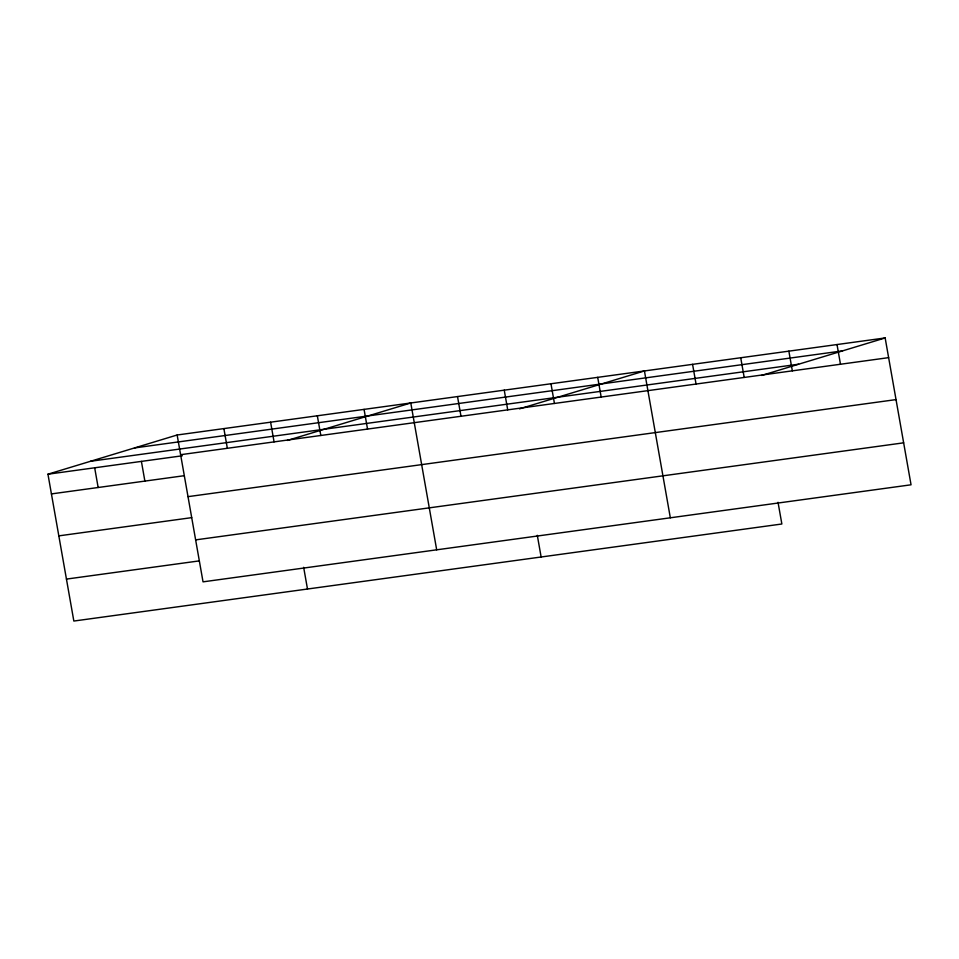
<?xml version="1.0" encoding="UTF-8"?>
<svg xmlns="http://www.w3.org/2000/svg" width="959" height="959" viewBox="0 0 959 959"><rect width="100%" height="100%" fill="white"/><g stroke="black" fill="none" stroke-linecap="round" stroke-linejoin="round"><path stroke-width="1.44" d="M778.025 502.3L781.861 523.998L73.843 621.048L47.95 474.202L177.139 435.002L885.157 337.952L911.05 484.798L203.032 581.849L177.139 435.002M287.28 440.457L410.788 402.972L436.681 549.819M519.502 408.858L644.436 370.941L670.329 517.788M761.65 375.437L885.157 337.952M134.512 447.937L842.517 350.886M90.59 461.267L798.595 364.216M180.616 454.698L888.633 357.647M47.95 474.202L182.294 455.789M51.426 493.909L184.308 475.688M188.012 496.654L896.03 399.603M58.823 535.865L191.704 517.644M195.636 539.881L903.654 442.83M66.447 579.092L199.328 560.883M837.015 344.545L840.48 364.24M788.861 351.15L792.338 370.845M740.72 357.743L744.196 377.438M692.578 364.348L696.054 384.044M597.709 377.355L601.173 397.05M550.969 383.756L554.446 403.451M537.304 535.302L541.128 556.999M504.242 390.157L507.719 409.853M457.515 396.57L460.991 416.266M364.06 409.373L367.537 429.069M317.333 415.786L320.809 435.482M303.655 567.32L307.491 589.03M270.606 422.188L274.07 441.883M223.879 428.589L227.343 448.285M141.405 461.399L144.881 481.094M94.677 467.8L98.154 487.496"/></g></svg>
